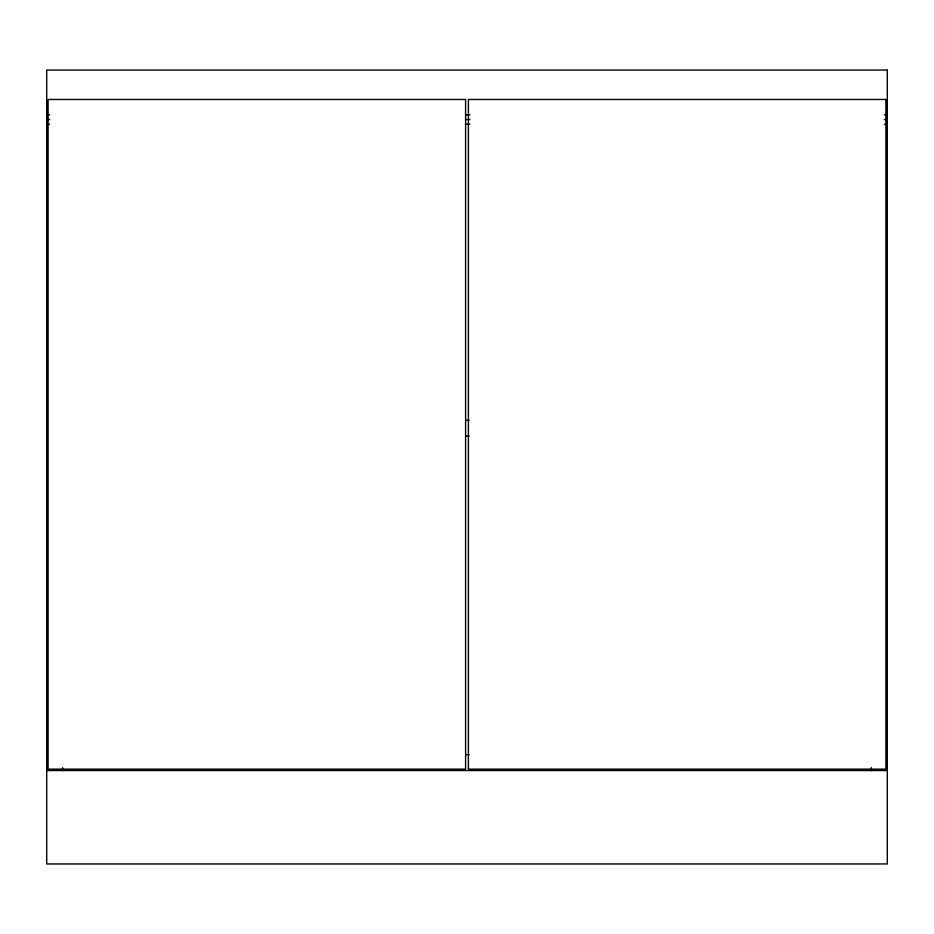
<?xml version="1.0" encoding="UTF-8"?>
<svg xmlns="http://www.w3.org/2000/svg" width="934" height="934" viewBox="0 0 934 934"><rect width="100%" height="100%" fill="white"/><g stroke="black" fill="none" stroke-linecap="round" stroke-linejoin="round"><path stroke-width="1.4" d="M46.7 114.882L49.619 114.882M465.541 114.882L469.919 114.882M884.381 114.882L887.3 114.882M46.7 119.552L49.619 119.552M465.541 119.552L469.919 119.552M884.381 119.552L887.3 119.552M46.7 124.222L49.619 124.222M465.541 124.222L469.919 124.222M884.381 124.222L887.3 124.222M466.276 420.3L469.183 420.3M466.276 436.178L469.183 436.178M466.276 754.672L469.183 754.672M46.7 770.55L887.3 770.55M871.422 767.631L871.422 770.55M62.578 767.631L62.578 770.55M887.3 70.05L46.7 70.05L46.7 863.95L887.3 863.95L887.3 70.05M465.599 99.471L48.101 99.471L48.101 769.149L465.599 769.149L465.599 99.471M885.899 99.471L468.401 99.471L468.401 769.149L885.899 769.149L885.899 99.471"/></g></svg>
